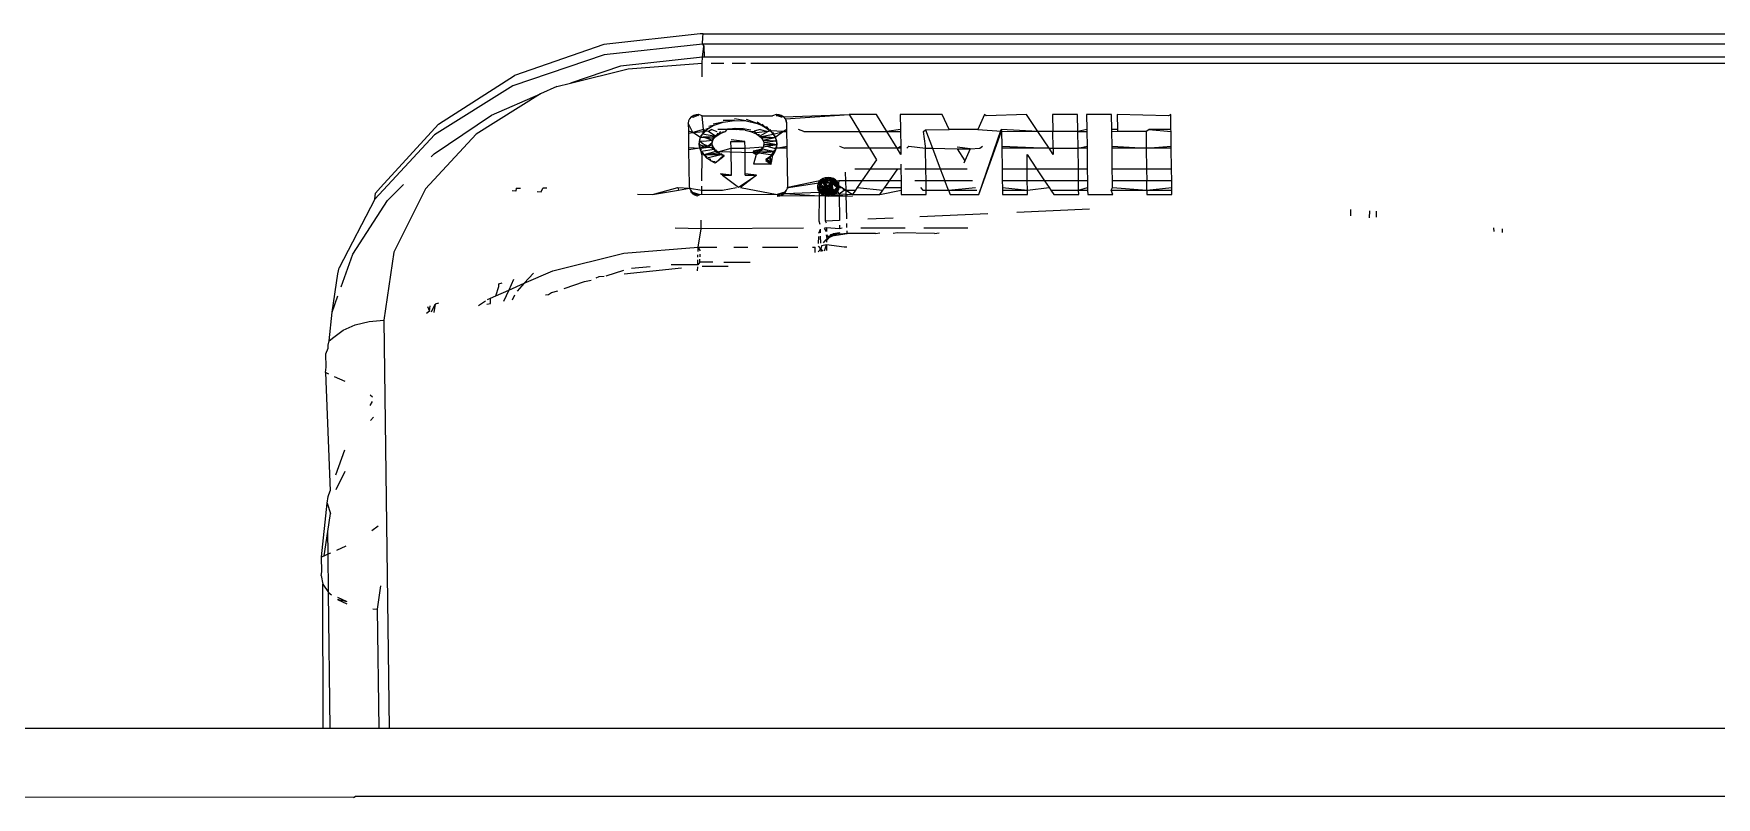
# Model space of a CAD drawing. Header units: metres. Extents: x -4.2 to 4.2, y -5.7 to 5.7.
# Drawn here: x 0.38085 to 0.40655, y -1.67202 to -1.66037 of the extents above; entities that cross this region are included whole.
import ezdxf

# ---------------------------------------------------------------- set-up
doc = ezdxf.new("R2010")
doc.units = ezdxf.units.M

msp = doc.modelspace()

# ---------------------------------------------------------------- linework, layer by layer
for p, q in [((0.38956, -1.660534), (0.388196, -1.661006)), ((0.39103, -1.660367), (0.38956, -1.660534)), ((0.391069, -1.660528), (0.389567, -1.660689)), ((0.391076, -1.660367), (0.39103, -1.660367)), ((0.391065, -1.660727), (0.391088, -1.660559)), ((0.391069, -1.660528), (0.391073, -1.66042)), ((0.423723, -1.660528), (0.391069, -1.660528)), ((0.391069, -1.660528), (0.391088, -1.660559)), ((0.391073, -1.66042), (0.391076, -1.660367)), ((0.391076, -1.660367), (0.423731, -1.660367)), ((0.391088, -1.660559), (0.39109, -1.660725)), ((0.389567, -1.660689), (0.388171, -1.661161)), ((0.391065, -1.660727), (0.389813, -1.660862)), ((0.389931, -1.660905), (0.391063, -1.660815)), ((0.391063, -1.660815), (0.391065, -1.660727)), ((0.391063, -1.661027), (0.391063, -1.660815)), ((0.39109, -1.660725), (0.391065, -1.660727)), ((0.423746, -1.660725), (0.39109, -1.660725)), ((0.391201, -1.660815), (0.391391, -1.660815)), ((0.39152, -1.660815), (0.391723, -1.660815)), ((0.391806, -1.660815), (0.421184, -1.660815)), ((0.387034, -1.66175), (0.388196, -1.661006)), ((0.389813, -1.660862), (0.389049, -1.661124)), ((0.389049, -1.661124), (0.389931, -1.660905)), ((0.388171, -1.661161), (0.386977, -1.661912)), ((0.388594, -1.661283), (0.387611, -1.661901)), ((0.387843, -1.661611), (0.388594, -1.661283)), ((0.388844, -1.661174), (0.388594, -1.661283)), ((0.388844, -1.661174), (0.389049, -1.661124)), ((0.390929, -1.661617), (0.39101, -1.661599)), ((0.390968, -1.661604), (0.390929, -1.661617)), ((0.39101, -1.661599), (0.390968, -1.661627)), ((0.39101, -1.661599), (0.390968, -1.661604)), ((0.39101, -1.661623), (0.390968, -1.661604)), ((0.391063, -1.661623), (0.39101, -1.661599)), ((0.392192, -1.661599), (0.392135, -1.661623)), ((0.392234, -1.661627), (0.392192, -1.661599)), ((0.392273, -1.661617), (0.392192, -1.661599)), ((0.392234, -1.661604), (0.392192, -1.661599)), ((0.392234, -1.661627), (0.392192, -1.661599)), ((0.392273, -1.661617), (0.392234, -1.661604)), ((0.392273, -1.66164), (0.392234, -1.661604)), ((0.392307, -1.661638), (0.393307, -1.661599)), ((0.392333, -1.661665), (0.393307, -1.661599)), ((0.393726, -1.661599), (0.393307, -1.661599)), ((0.393307, -1.661599), (0.393464, -1.661859)), ((0.393883, -1.661859), (0.393726, -1.661599)), ((0.394728, -1.661599), (0.394086, -1.661599)), ((0.394086, -1.661599), (0.394089, -1.661828)), ((0.394834, -1.661832), (0.394728, -1.661599)), ((0.395372, -1.661599), (0.395273, -1.661832)), ((0.395399, -1.661623), (0.395372, -1.661599)), ((0.396014, -1.661599), (0.395399, -1.661623)), ((0.396188, -1.661859), (0.396014, -1.661599)), ((0.396795, -1.661599), (0.396413, -1.661599)), ((0.396413, -1.661599), (0.396417, -1.661859)), ((0.396798, -1.661859), (0.396795, -1.661599)), ((0.397313, -1.661599), (0.396932, -1.661599)), ((0.396932, -1.661599), (0.396935, -1.661828)), ((0.397316, -1.661828), (0.397313, -1.661599)), ((0.398184, -1.661623), (0.397399, -1.661599)), ((0.397399, -1.661599), (0.397402, -1.661828)), ((0.398218, -1.661599), (0.398184, -1.661623)), ((0.39822, -1.661828), (0.398218, -1.661599)), ((0.386151, -1.662715), (0.387034, -1.66175)), ((0.386969, -1.6622), (0.387843, -1.661611)), ((0.390855, -1.661697), (0.39085, -1.661731)), ((0.39085, -1.661731), (0.390851, -1.661853)), ((0.390917, -1.661877), (0.39085, -1.661731)), ((0.390917, -1.661877), (0.390851, -1.661853)), ((0.390851, -1.661853), (0.390851, -1.661884)), ((0.390871, -1.661665), (0.390855, -1.661697)), ((0.390896, -1.661638), (0.390871, -1.661665)), ((0.390929, -1.661617), (0.390896, -1.661638)), ((0.390896, -1.661638), (0.390929, -1.66164)), ((0.390929, -1.66164), (0.390896, -1.661638)), ((0.391082, -1.661828), (0.390917, -1.661877)), ((0.390917, -1.661877), (0.391082, -1.661859)), ((0.390968, -1.661627), (0.390929, -1.661617)), ((0.390968, -1.661627), (0.390929, -1.66164)), ((0.391082, -1.661828), (0.391063, -1.661623)), ((0.391063, -1.661623), (0.392135, -1.661623)), ((0.391082, -1.661828), (0.391068, -1.6619)), ((0.391068, -1.6619), (0.391111, -1.661853)), ((0.391111, -1.661853), (0.391068, -1.661877)), ((0.391082, -1.661859), (0.391068, -1.6619)), ((0.391111, -1.661853), (0.391082, -1.661828)), ((0.391111, -1.661853), (0.391082, -1.661859)), ((0.391111, -1.661853), (0.391165, -1.661809)), ((0.391165, -1.661809), (0.391111, -1.661829)), ((0.391161, -1.661859), (0.391111, -1.661853)), ((0.39121, -1.661828), (0.391161, -1.661859)), ((0.391269, -1.661937), (0.391161, -1.661859)), ((0.391165, -1.661809), (0.39123, -1.661771)), ((0.39123, -1.661771), (0.391165, -1.661786)), ((0.39121, -1.661828), (0.391286, -1.661859)), ((0.39123, -1.661771), (0.391383, -1.661716)), ((0.391383, -1.661716), (0.39123, -1.661748)), ((0.391442, -1.661828), (0.391301, -1.661828)), ((0.391304, -1.661909), (0.391347, -1.661862)), ((0.391346, -1.661885), (0.391418, -1.661859)), ((0.391346, -1.661885), (0.391391, -1.661859)), ((0.391383, -1.661716), (0.391557, -1.661691)), ((0.391557, -1.661691), (0.391384, -1.661693)), ((0.391418, -1.661859), (0.391442, -1.661828)), ((0.391538, -1.661828), (0.391442, -1.661828)), ((0.391449, -1.661825), (0.391567, -1.661808)), ((0.391689, -1.661812), (0.391449, -1.661825)), ((0.391511, -1.661827), (0.391567, -1.661808)), ((0.391716, -1.661841), (0.391538, -1.661828)), ((0.391557, -1.661691), (0.391736, -1.661699)), ((0.391736, -1.661699), (0.391558, -1.661668)), ((0.391567, -1.661808), (0.391689, -1.661812)), ((0.39158, -1.661829), (0.391689, -1.661812)), ((0.391689, -1.661812), (0.391803, -1.661836)), ((0.391716, -1.661841), (0.391802, -1.66186)), ((0.391736, -1.661699), (0.391904, -1.661739)), ((0.391904, -1.661739), (0.391737, -1.661676)), ((0.391802, -1.66186), (0.391854, -1.661855)), ((0.391802, -1.66186), (0.391854, -1.661855)), ((0.391802, -1.66186), (0.391853, -1.661879)), ((0.391853, -1.661879), (0.3921, -1.661851)), ((0.391949, -1.661828), (0.391854, -1.661855)), ((0.391854, -1.661855), (0.391898, -1.661902)), ((0.391978, -1.66177), (0.391904, -1.661716)), ((0.391904, -1.661739), (0.391978, -1.66177)), ((0.391936, -1.661929), (0.392066, -1.661859)), ((0.391949, -1.661828), (0.392066, -1.661859)), ((0.392044, -1.661808), (0.391978, -1.661747)), ((0.391978, -1.66177), (0.392044, -1.661808)), ((0.3921, -1.661851), (0.392044, -1.661785)), ((0.392044, -1.661808), (0.3921, -1.661851)), ((0.392066, -1.661859), (0.3921, -1.661851)), ((0.3921, -1.661851), (0.39207, -1.661828)), ((0.392144, -1.661899), (0.3921, -1.661828)), ((0.3921, -1.661851), (0.392144, -1.661899)), ((0.392302, -1.661859), (0.3921, -1.661851)), ((0.392144, -1.661899), (0.392302, -1.661859)), ((0.392302, -1.661859), (0.392177, -1.66195)), ((0.392234, -1.661627), (0.392192, -1.661623)), ((0.392273, -1.66164), (0.392234, -1.661627)), ((0.392234, -1.661627), (0.392307, -1.661638)), ((0.392307, -1.661638), (0.392273, -1.661617)), ((0.392291, -1.661641), (0.392273, -1.661617)), ((0.392307, -1.661638), (0.392273, -1.66164)), ((0.392356, -1.661828), (0.392302, -1.661859)), ((0.392302, -1.661859), (0.392357, -1.661859)), ((0.392333, -1.661665), (0.392307, -1.661638)), ((0.39235, -1.661697), (0.392333, -1.661665)), ((0.392349, -1.66172), (0.392333, -1.661665)), ((0.392356, -1.661731), (0.39235, -1.661697)), ((0.392355, -1.661754), (0.39235, -1.661697)), ((0.392356, -1.661828), (0.392356, -1.661731)), ((0.392357, -1.661859), (0.392356, -1.661828)), ((0.39236, -1.662084), (0.392357, -1.661859)), ((0.392612, -1.661859), (0.392535, -1.661828)), ((0.392612, -1.661859), (0.393464, -1.661859)), ((0.393464, -1.661859), (0.393883, -1.661859)), ((0.393618, -1.662115), (0.393464, -1.661859)), ((0.394089, -1.661828), (0.393883, -1.661859)), ((0.393883, -1.661859), (0.39409, -1.661859)), ((0.394037, -1.662115), (0.393883, -1.661859)), ((0.394089, -1.661828), (0.39409, -1.661859)), ((0.39409, -1.661859), (0.394093, -1.662084)), ((0.394444, -1.661859), (0.39447, -1.661833)), ((0.394474, -1.662084), (0.394444, -1.661859)), ((0.39447, -1.661833), (0.394834, -1.661832)), ((0.39447, -1.661833), (0.394578, -1.662115)), ((0.395273, -1.661832), (0.394834, -1.661832)), ((0.395273, -1.661832), (0.395635, -1.661856)), ((0.395286, -1.662824), (0.39563, -1.661828)), ((0.395286, -1.662824), (0.395635, -1.661856)), ((0.396188, -1.661859), (0.39563, -1.661828)), ((0.39563, -1.661828), (0.395635, -1.661856)), ((0.395635, -1.661856), (0.395638, -1.662084)), ((0.395635, -1.661856), (0.396188, -1.661859)), ((0.396417, -1.661859), (0.396188, -1.661859)), ((0.396359, -1.662115), (0.396188, -1.661859)), ((0.396798, -1.661859), (0.396417, -1.661859)), ((0.396421, -1.662115), (0.396417, -1.661859)), ((0.396935, -1.661828), (0.396798, -1.661859)), ((0.396798, -1.661859), (0.396935, -1.661859)), ((0.396802, -1.662115), (0.396798, -1.661859)), ((0.396935, -1.661828), (0.396935, -1.661859)), ((0.396935, -1.661859), (0.396939, -1.662084)), ((0.397402, -1.661828), (0.397316, -1.661828)), ((0.397317, -1.661859), (0.397316, -1.661828)), ((0.397317, -1.661859), (0.397402, -1.661855)), ((0.39732, -1.662084), (0.397317, -1.661859)), ((0.397402, -1.661828), (0.397402, -1.661855)), ((0.397402, -1.661855), (0.397841, -1.661855)), ((0.397841, -1.661855), (0.39788, -1.661828)), ((0.397841, -1.661855), (0.397844, -1.662115)), ((0.39822, -1.661828), (0.39788, -1.661828)), ((0.39788, -1.661828), (0.398221, -1.661859)), ((0.398221, -1.661859), (0.39822, -1.661828)), ((0.398224, -1.662084), (0.398221, -1.661859)), ((0.386977, -1.661912), (0.386066, -1.662891)), ((0.387611, -1.661901), (0.386837, -1.662733)), ((0.390851, -1.661884), (0.390917, -1.661877)), ((0.390851, -1.661884), (0.390854, -1.662107)), ((0.390854, -1.662107), (0.391026, -1.662115)), ((0.390854, -1.662107), (0.390854, -1.662139)), ((0.391026, -1.662115), (0.390854, -1.662139)), ((0.391037, -1.661952), (0.390917, -1.661877)), ((0.391016, -1.66206), (0.39102, -1.662006)), ((0.39102, -1.662006), (0.391016, -1.662037)), ((0.391016, -1.662037), (0.391026, -1.662092)), ((0.391026, -1.662115), (0.391016, -1.66206)), ((0.391076, -1.662084), (0.391016, -1.66206)), ((0.391016, -1.66206), (0.391026, -1.662092)), ((0.39102, -1.662006), (0.391037, -1.661952)), ((0.391037, -1.661952), (0.39102, -1.661982)), ((0.391077, -1.662052), (0.39102, -1.662006)), ((0.391078, -1.662014), (0.39102, -1.662006)), ((0.391026, -1.662115), (0.391076, -1.662084)), ((0.391224, -1.662102), (0.391026, -1.662115)), ((0.391049, -1.662168), (0.391026, -1.662115)), ((0.391077, -1.662115), (0.391026, -1.662115)), ((0.391026, -1.662115), (0.391049, -1.662145)), ((0.391037, -1.661952), (0.391068, -1.6619)), ((0.391079, -1.661949), (0.391037, -1.661952)), ((0.391242, -1.661968), (0.391037, -1.661952)), ((0.391068, -1.6619), (0.391038, -1.661929)), ((0.391269, -1.661937), (0.391068, -1.6619)), ((0.391076, -1.662084), (0.391077, -1.662115)), ((0.391152, -1.662084), (0.391076, -1.662084)), ((0.391152, -1.662084), (0.391077, -1.662052)), ((0.391152, -1.662084), (0.391077, -1.662115)), ((0.391223, -1.662), (0.391078, -1.662014)), ((0.391242, -1.661944), (0.391079, -1.661949)), ((0.391223, -1.662), (0.391079, -1.661949)), ((0.391214, -1.662034), (0.391152, -1.662084)), ((0.391215, -1.662068), (0.391152, -1.662084)), ((0.391243, -1.662134), (0.391152, -1.662084)), ((0.391214, -1.662034), (0.391224, -1.661977)), ((0.391214, -1.662034), (0.391223, -1.662)), ((0.391214, -1.662034), (0.391223, -1.662)), ((0.391215, -1.662068), (0.391214, -1.662034)), ((0.391215, -1.662068), (0.391214, -1.662034)), ((0.391215, -1.662068), (0.391215, -1.662011)), ((0.391224, -1.662102), (0.391215, -1.662045)), ((0.391243, -1.662134), (0.391215, -1.662068)), ((0.391224, -1.662102), (0.391215, -1.662068)), ((0.391223, -1.662), (0.391242, -1.661944)), ((0.391223, -1.662), (0.391242, -1.661944)), ((0.391223, -1.662), (0.391242, -1.661968)), ((0.391243, -1.662134), (0.391224, -1.662102)), ((0.391243, -1.662134), (0.391225, -1.662078)), ((0.391242, -1.661968), (0.391269, -1.661914)), ((0.391242, -1.661944), (0.391269, -1.661937)), ((0.391242, -1.661968), (0.391269, -1.661937)), ((0.391271, -1.662165), (0.391244, -1.662111)), ((0.391269, -1.661937), (0.391304, -1.661886)), ((0.391269, -1.661937), (0.391304, -1.661909)), ((0.391269, -1.661937), (0.391304, -1.661909)), ((0.391304, -1.661909), (0.391346, -1.661885)), ((0.391304, -1.661909), (0.391346, -1.661885)), ((0.391307, -1.662169), (0.391504, -1.662115)), ((0.391502, -1.662011), (0.391714, -1.662011)), ((0.391504, -1.662115), (0.391502, -1.662011)), ((0.391714, -1.662011), (0.391503, -1.661988)), ((0.391509, -1.662528), (0.391504, -1.662115)), ((0.391504, -1.662115), (0.391716, -1.662115)), ((0.391716, -1.662115), (0.391714, -1.662011)), ((0.391716, -1.662115), (0.391998, -1.662092)), ((0.391721, -1.662528), (0.391716, -1.662115)), ((0.391853, -1.661879), (0.391898, -1.661902)), ((0.391853, -1.661879), (0.391899, -1.661879)), ((0.391898, -1.661902), (0.391936, -1.661929)), ((0.391898, -1.661902), (0.391936, -1.661929)), ((0.391898, -1.661902), (0.391937, -1.661906)), ((0.391936, -1.661929), (0.391967, -1.661935)), ((0.391936, -1.661929), (0.391966, -1.661959)), ((0.391936, -1.661929), (0.391967, -1.661935)), ((0.391983, -1.662102), (0.391959, -1.662133)), ((0.391966, -1.661959), (0.392177, -1.66195)), ((0.391966, -1.661959), (0.391988, -1.661991)), ((0.391967, -1.661935), (0.392144, -1.661899)), ((0.391967, -1.661935), (0.391988, -1.661991)), ((0.391967, -1.661935), (0.392177, -1.66195)), ((0.391982, -1.662125), (0.391998, -1.662092)), ((0.391998, -1.662092), (0.391982, -1.662125)), ((0.391988, -1.661991), (0.392177, -1.66195)), ((0.391988, -1.661991), (0.392196, -1.662004)), ((0.391988, -1.661991), (0.392001, -1.662024)), ((0.391988, -1.661991), (0.392001, -1.662024)), ((0.392001, -1.662024), (0.391998, -1.662092)), ((0.392004, -1.662058), (0.391998, -1.662092)), ((0.391998, -1.662092), (0.39205, -1.662084)), ((0.392001, -1.662024), (0.392196, -1.662004)), ((0.392001, -1.662024), (0.392202, -1.662058)), ((0.392001, -1.662024), (0.392004, -1.662058)), ((0.392004, -1.662058), (0.392202, -1.662058)), ((0.39205, -1.662084), (0.392202, -1.662058)), ((0.39205, -1.662084), (0.39216, -1.662115)), ((0.392144, -1.661899), (0.392177, -1.66195)), ((0.392177, -1.66195), (0.392145, -1.661876)), ((0.39216, -1.662115), (0.392194, -1.662113)), ((0.392173, -1.662166), (0.392195, -1.66209)), ((0.392194, -1.662113), (0.392173, -1.662166)), ((0.392196, -1.662004), (0.392177, -1.661927)), ((0.392177, -1.66195), (0.392196, -1.662004)), ((0.392194, -1.662113), (0.392202, -1.662035)), ((0.392202, -1.662058), (0.392194, -1.662113)), ((0.392194, -1.662113), (0.39236, -1.662084)), ((0.39236, -1.662115), (0.392194, -1.662113)), ((0.392195, -1.66209), (0.392202, -1.662035)), ((0.392196, -1.662004), (0.392202, -1.662058)), ((0.392202, -1.662058), (0.392197, -1.66198)), ((0.39236, -1.662115), (0.39236, -1.662084)), ((0.392369, -1.662692), (0.39236, -1.662115)), ((0.393158, -1.662084), (0.393235, -1.662115)), ((0.393618, -1.662115), (0.393235, -1.662115)), ((0.393618, -1.662115), (0.393725, -1.662293)), ((0.394037, -1.662115), (0.393618, -1.662115)), ((0.394037, -1.662115), (0.394093, -1.662084)), ((0.394093, -1.662115), (0.394037, -1.662115)), ((0.394094, -1.66221), (0.394037, -1.662115)), ((0.394093, -1.662084), (0.394093, -1.662115)), ((0.394093, -1.662115), (0.394094, -1.66221)), ((0.39422, -1.662084), (0.394189, -1.662115)), ((0.39422, -1.662084), (0.394474, -1.662115)), ((0.394474, -1.662115), (0.394474, -1.662084)), ((0.394474, -1.662115), (0.394578, -1.662115)), ((0.394479, -1.662431), (0.394474, -1.662115)), ((0.394578, -1.662115), (0.394956, -1.662123)), ((0.394578, -1.662115), (0.394698, -1.662431)), ((0.394956, -1.662123), (0.395156, -1.662123)), ((0.394956, -1.662123), (0.395075, -1.66231)), ((0.395156, -1.662123), (0.394957, -1.6621)), ((0.395156, -1.662123), (0.395075, -1.66231)), ((0.395156, -1.662123), (0.395304, -1.662115)), ((0.395304, -1.662115), (0.395341, -1.662084)), ((0.395638, -1.662084), (0.396359, -1.662115)), ((0.395638, -1.662084), (0.395639, -1.662115)), ((0.396359, -1.662115), (0.395639, -1.662115)), ((0.395639, -1.662115), (0.395643, -1.662431)), ((0.396422, -1.66221), (0.396359, -1.662115)), ((0.396359, -1.662115), (0.396421, -1.662115)), ((0.396421, -1.662115), (0.396422, -1.66221)), ((0.396421, -1.662115), (0.396802, -1.662115)), ((0.396802, -1.662115), (0.396939, -1.662084)), ((0.396939, -1.662115), (0.396802, -1.662115)), ((0.396806, -1.662431), (0.396802, -1.662115)), ((0.396939, -1.662084), (0.396939, -1.662115)), ((0.396939, -1.662115), (0.396943, -1.662431)), ((0.39732, -1.662084), (0.397844, -1.662115)), ((0.39732, -1.662115), (0.39732, -1.662084)), ((0.397844, -1.662115), (0.39732, -1.662115)), ((0.397324, -1.662431), (0.39732, -1.662115)), ((0.397844, -1.662115), (0.398224, -1.662084)), ((0.398224, -1.662115), (0.397844, -1.662115)), ((0.397844, -1.662115), (0.397848, -1.662431)), ((0.398224, -1.662115), (0.398224, -1.662084)), ((0.398229, -1.662431), (0.398224, -1.662115)), ((0.386924, -1.662245), (0.386969, -1.6622)), ((0.390854, -1.662139), (0.390863, -1.662692)), ((0.391243, -1.662134), (0.391049, -1.662168)), ((0.391085, -1.662218), (0.391049, -1.662168)), ((0.391061, -1.662231), (0.391049, -1.662168)), ((0.391049, -1.662168), (0.391085, -1.662195)), ((0.391057, -1.662615), (0.391061, -1.662231)), ((0.391271, -1.662165), (0.391085, -1.662218)), ((0.391307, -1.662193), (0.391085, -1.662218)), ((0.39135, -1.662217), (0.391085, -1.662218)), ((0.391133, -1.662265), (0.391085, -1.662218)), ((0.391085, -1.662218), (0.391134, -1.662242)), ((0.39135, -1.662217), (0.391133, -1.662265)), ((0.391192, -1.662306), (0.391133, -1.662265)), ((0.391133, -1.662265), (0.391193, -1.662283)), ((0.391261, -1.662342), (0.391192, -1.662306)), ((0.391192, -1.662306), (0.391261, -1.662319)), ((0.391271, -1.662165), (0.391243, -1.662134)), ((0.391243, -1.662134), (0.391307, -1.662169)), ((0.391271, -1.662165), (0.391243, -1.662134)), ((0.391261, -1.662342), (0.391399, -1.662214)), ((0.391399, -1.662238), (0.391261, -1.662342)), ((0.391307, -1.662193), (0.391271, -1.662142)), ((0.391307, -1.662169), (0.391271, -1.662165)), ((0.391307, -1.662193), (0.391271, -1.662165)), ((0.39135, -1.662217), (0.391307, -1.662169)), ((0.391843, -1.662184), (0.391307, -1.662169)), ((0.39135, -1.662217), (0.391307, -1.662169)), ((0.39135, -1.662217), (0.391307, -1.662193)), ((0.391399, -1.662238), (0.39135, -1.662194)), ((0.391399, -1.662238), (0.39135, -1.662217)), ((0.391399, -1.662238), (0.39135, -1.662217)), ((0.391959, -1.662133), (0.391843, -1.662161)), ((0.391885, -1.662211), (0.391843, -1.662161)), ((0.391886, -1.662187), (0.391843, -1.662161)), ((0.391926, -1.662162), (0.391843, -1.662161)), ((0.391885, -1.662211), (0.391843, -1.662184)), ((0.391843, -1.662184), (0.391885, -1.662211)), ((0.391885, -1.662211), (0.391845, -1.662357)), ((0.392116, -1.662357), (0.391845, -1.662357)), ((0.391885, -1.662211), (0.391925, -1.662185)), ((0.391925, -1.662185), (0.391885, -1.662211)), ((0.391926, -1.662162), (0.391886, -1.662187)), ((0.391925, -1.662185), (0.391886, -1.662187)), ((0.391925, -1.662185), (0.391982, -1.662125)), ((0.391958, -1.662156), (0.391925, -1.662185)), ((0.391925, -1.662185), (0.392173, -1.662166)), ((0.391925, -1.662185), (0.392139, -1.662217)), ((0.391959, -1.662133), (0.391926, -1.662162)), ((0.391958, -1.662156), (0.391926, -1.662162)), ((0.391982, -1.662125), (0.391958, -1.662156)), ((0.391958, -1.662156), (0.392173, -1.662166)), ((0.391982, -1.662125), (0.392173, -1.662166)), ((0.392035, -1.662305), (0.392093, -1.66224)), ((0.392035, -1.662282), (0.392093, -1.66224)), ((0.392092, -1.662263), (0.392035, -1.662305)), ((0.392116, -1.662357), (0.392035, -1.662282)), ((0.392117, -1.662333), (0.392035, -1.662282)), ((0.392035, -1.662305), (0.392116, -1.662357)), ((0.392092, -1.662263), (0.392139, -1.662193)), ((0.392139, -1.662217), (0.392092, -1.662263)), ((0.392092, -1.662263), (0.392116, -1.662357)), ((0.392093, -1.66224), (0.392139, -1.662193)), ((0.392093, -1.66224), (0.392117, -1.662333)), ((0.392139, -1.662193), (0.392117, -1.662333)), ((0.392139, -1.662217), (0.392173, -1.662143)), ((0.392139, -1.662193), (0.392173, -1.662143)), ((0.392173, -1.662166), (0.392139, -1.662217)), ((0.393725, -1.662293), (0.393629, -1.662431)), ((0.394096, -1.662361), (0.394097, -1.662431)), ((0.395075, -1.66231), (0.395059, -1.662346)), ((0.396025, -1.662431), (0.396022, -1.662213)), ((0.396022, -1.662213), (0.396167, -1.662431)), ((0.391372, -1.662528), (0.39134, -1.662504)), ((0.391509, -1.662528), (0.39134, -1.662504)), ((0.391372, -1.662528), (0.391509, -1.662528)), ((0.391372, -1.662528), (0.391619, -1.662711)), ((0.391619, -1.662711), (0.391891, -1.662528)), ((0.391891, -1.662528), (0.391649, -1.662717)), ((0.391721, -1.662528), (0.391891, -1.662528)), ((0.391891, -1.662528), (0.391722, -1.662504)), ((0.392903, -1.662601), (0.392368, -1.662715)), ((0.392845, -1.662626), (0.392829, -1.662658)), ((0.392829, -1.662658), (0.392869, -1.662637)), ((0.392869, -1.662622), (0.392844, -1.662649)), ((0.39287, -1.662599), (0.392845, -1.662626)), ((0.392845, -1.662626), (0.39289, -1.662615)), ((0.392869, -1.662637), (0.392855, -1.662687)), ((0.392869, -1.662637), (0.392856, -1.662664)), ((0.39289, -1.662615), (0.392868, -1.66266)), ((0.392889, -1.662638), (0.392868, -1.66266)), ((0.392903, -1.662601), (0.392869, -1.662622)), ((0.39289, -1.662615), (0.392869, -1.662637)), ((0.392903, -1.662578), (0.39287, -1.662599)), ((0.39287, -1.662599), (0.392917, -1.662597)), ((0.39287, -1.662599), (0.392903, -1.662601)), ((0.392884, -1.662658), (0.39292, -1.662597)), ((0.392917, -1.662597), (0.392889, -1.662638)), ((0.392917, -1.66262), (0.392889, -1.662638)), ((0.392889, -1.662638), (0.392935, -1.662645)), ((0.392917, -1.662597), (0.39289, -1.662615)), ((0.392942, -1.662565), (0.392903, -1.662578)), ((0.392903, -1.662578), (0.39295, -1.662586)), ((0.392903, -1.662578), (0.392942, -1.662588)), ((0.392942, -1.662588), (0.392903, -1.662601)), ((0.39291, -1.662622), (0.392966, -1.662685)), ((0.39291, -1.662622), (0.392944, -1.662691)), ((0.39291, -1.662645), (0.392936, -1.662622)), ((0.392947, -1.662729), (0.39291, -1.662622)), ((0.39295, -1.662586), (0.392917, -1.66262)), ((0.39295, -1.662586), (0.392917, -1.662597)), ((0.392949, -1.66261), (0.392917, -1.66262)), ((0.393051, -1.66262), (0.392917, -1.66262)), ((0.392917, -1.66262), (0.393026, -1.662645)), ((0.392917, -1.66262), (0.392935, -1.662645)), ((0.392984, -1.662583), (0.39292, -1.662597)), ((0.392966, -1.662685), (0.392936, -1.662622)), ((0.392984, -1.66256), (0.392942, -1.662565)), ((0.392942, -1.662565), (0.392984, -1.662583)), ((0.392942, -1.662565), (0.392984, -1.662583)), ((0.392984, -1.662583), (0.392949, -1.66261)), ((0.392984, -1.662606), (0.392949, -1.66261)), ((0.393051, -1.66262), (0.392949, -1.66261)), ((0.393019, -1.66261), (0.392949, -1.66261)), ((0.392984, -1.662583), (0.39295, -1.662586)), ((0.393026, -1.662565), (0.392984, -1.66256)), ((0.392984, -1.66256), (0.393026, -1.662588)), ((0.393026, -1.662565), (0.392984, -1.662583)), ((0.393026, -1.662588), (0.392984, -1.662583)), ((0.393019, -1.662586), (0.392984, -1.662583)), ((0.393019, -1.662586), (0.392984, -1.662606)), ((0.393019, -1.66261), (0.392984, -1.662606)), ((0.393065, -1.662578), (0.393019, -1.662586)), ((0.393052, -1.662597), (0.393019, -1.662586)), ((0.393052, -1.662597), (0.393019, -1.66261)), ((0.393051, -1.66262), (0.393019, -1.66261)), ((0.393065, -1.662578), (0.393026, -1.662565)), ((0.393026, -1.662565), (0.393065, -1.662601)), ((0.393065, -1.662601), (0.393026, -1.662588)), ((0.393051, -1.66262), (0.393026, -1.662645)), ((0.393026, -1.662622), (0.393027, -1.662685)), ((0.393026, -1.662645), (0.393048, -1.662622)), ((0.393027, -1.662708), (0.393026, -1.662622)), ((0.393048, -1.662622), (0.393027, -1.662685)), ((0.393073, -1.662629), (0.393039, -1.662646)), ((0.39305, -1.662763), (0.393048, -1.662622)), ((0.393079, -1.662638), (0.393048, -1.662645)), ((0.39308, -1.662615), (0.393051, -1.66262)), ((0.393079, -1.662638), (0.393051, -1.66262)), ((0.39308, -1.662615), (0.393052, -1.662597)), ((0.393099, -1.662599), (0.393052, -1.662597)), ((0.393099, -1.662599), (0.393065, -1.662578)), ((0.393065, -1.662578), (0.393099, -1.662622)), ((0.393112, -1.662618), (0.393065, -1.662601)), ((0.393112, -1.662618), (0.393073, -1.662629)), ((0.393101, -1.66266), (0.393079, -1.662638)), ((0.393102, -1.662637), (0.39308, -1.662615)), ((0.393125, -1.662626), (0.39308, -1.662615)), ((0.393125, -1.662626), (0.393099, -1.662599)), ((0.393099, -1.662599), (0.393125, -1.662649)), ((0.393115, -1.662664), (0.393102, -1.662637)), ((0.393142, -1.662658), (0.393102, -1.662637)), ((0.393151, -1.662615), (0.393112, -1.662618)), ((0.393125, -1.662649), (0.393112, -1.662618)), ((0.393142, -1.662658), (0.393125, -1.662626)), ((0.393125, -1.662626), (0.393141, -1.662681)), ((0.393151, -1.662615), (0.393141, -1.662681)), ((0.393255, -1.662615), (0.393151, -1.662615)), ((0.393255, -1.662615), (0.393252, -1.66248)), ((0.393501, -1.662615), (0.393255, -1.662615)), ((0.393259, -1.662758), (0.393255, -1.662615)), ((0.393394, -1.662431), (0.393629, -1.662431)), ((0.393501, -1.662615), (0.39343, -1.662717)), ((0.393629, -1.662431), (0.393501, -1.662615)), ((0.39392, -1.662615), (0.393501, -1.662615)), ((0.393629, -1.662431), (0.394048, -1.662431)), ((0.393849, -1.662717), (0.39392, -1.662615)), ((0.39392, -1.662615), (0.394048, -1.662431)), ((0.3941, -1.662615), (0.39392, -1.662615)), ((0.394048, -1.662431), (0.394097, -1.662431)), ((0.394097, -1.662431), (0.3941, -1.662615)), ((0.3941, -1.662615), (0.394101, -1.662717)), ((0.394155, -1.662431), (0.394479, -1.662431)), ((0.394481, -1.662615), (0.394309, -1.662615)), ((0.394479, -1.662431), (0.394698, -1.662431)), ((0.394481, -1.662615), (0.394479, -1.662431)), ((0.394768, -1.662615), (0.394481, -1.662615)), ((0.394483, -1.662758), (0.394481, -1.662615)), ((0.394698, -1.662431), (0.395108, -1.662431)), ((0.394698, -1.662431), (0.394768, -1.662615)), ((0.395191, -1.662615), (0.394768, -1.662615)), ((0.394822, -1.662758), (0.394768, -1.662615)), ((0.395643, -1.662431), (0.396025, -1.662431)), ((0.395643, -1.662431), (0.395645, -1.662615)), ((0.396027, -1.662615), (0.395645, -1.662615)), ((0.395645, -1.662615), (0.395647, -1.662717)), ((0.396025, -1.662431), (0.396167, -1.662431)), ((0.396027, -1.662615), (0.396025, -1.662431)), ((0.39629, -1.662615), (0.396027, -1.662615)), ((0.396029, -1.662758), (0.396027, -1.662615)), ((0.396167, -1.662431), (0.396806, -1.662431)), ((0.396167, -1.662431), (0.39629, -1.662615)), ((0.396808, -1.662615), (0.39629, -1.662615)), ((0.39629, -1.662615), (0.396359, -1.662717)), ((0.396806, -1.662431), (0.396943, -1.662431)), ((0.396808, -1.662615), (0.396806, -1.662431)), ((0.396946, -1.662615), (0.396808, -1.662615)), ((0.39681, -1.662758), (0.396808, -1.662615)), ((0.396943, -1.662431), (0.396946, -1.662615)), ((0.396946, -1.662615), (0.396947, -1.662717)), ((0.397324, -1.662431), (0.397848, -1.662431)), ((0.397327, -1.662615), (0.397324, -1.662431)), ((0.397851, -1.662615), (0.397327, -1.662615)), ((0.397328, -1.662717), (0.397327, -1.662615)), ((0.397848, -1.662431), (0.398229, -1.662431)), ((0.397848, -1.662431), (0.397851, -1.662615)), ((0.398231, -1.662615), (0.397851, -1.662615)), ((0.397853, -1.662758), (0.397851, -1.662615)), ((0.398231, -1.662615), (0.398229, -1.662431)), ((0.398233, -1.662717), (0.398231, -1.662615)), ((0.386066, -1.662891), (0.38552, -1.663941)), ((0.386066, -1.662891), (0.386072, -1.662803)), ((0.386072, -1.662803), (0.386151, -1.662715)), ((0.386256, -1.662916), (0.386503, -1.662668)), ((0.386837, -1.662733), (0.386356, -1.663702)), ((0.388219, -1.66277), (0.388159, -1.662768)), ((0.388224, -1.662727), (0.388219, -1.66277)), ((0.388224, -1.662727), (0.388287, -1.662727)), ((0.388543, -1.662778), (0.388604, -1.66278)), ((0.388604, -1.66278), (0.388627, -1.662725)), ((0.388691, -1.662725), (0.388627, -1.662725)), ((0.390075, -1.662818), (0.390303, -1.662824)), ((0.390303, -1.662824), (0.390689, -1.662717)), ((0.390303, -1.662824), (0.390699, -1.662758)), ((0.390689, -1.662717), (0.390699, -1.662758)), ((0.390689, -1.662717), (0.390869, -1.662726)), ((0.390699, -1.662758), (0.390869, -1.662726)), ((0.390863, -1.662692), (0.390869, -1.662726)), ((0.390869, -1.662726), (0.390885, -1.662758)), ((0.390869, -1.662726), (0.391056, -1.662758)), ((0.390885, -1.662758), (0.390911, -1.662808)), ((0.390885, -1.662758), (0.390911, -1.662785)), ((0.390885, -1.662781), (0.390911, -1.662785)), ((0.390911, -1.662785), (0.391027, -1.662824)), ((0.390911, -1.662785), (0.390945, -1.662806)), ((0.390911, -1.662808), (0.390945, -1.662806)), ((0.390911, -1.662808), (0.390945, -1.662829)), ((0.390945, -1.662806), (0.391027, -1.662824)), ((0.390945, -1.662806), (0.390985, -1.662819)), ((0.390945, -1.662829), (0.390985, -1.662819)), ((0.390945, -1.662829), (0.390984, -1.662842)), ((0.390984, -1.662842), (0.391027, -1.662824)), ((0.390984, -1.662842), (0.391027, -1.662824)), ((0.390985, -1.662819), (0.391027, -1.662824)), ((0.391027, -1.662824), (0.391055, -1.662818)), ((0.391055, -1.662818), (0.391056, -1.662758)), ((0.391055, -1.662818), (0.392209, -1.662824)), ((0.391056, -1.662758), (0.391057, -1.662697)), ((0.391056, -1.662758), (0.391371, -1.662758)), ((0.391371, -1.662758), (0.391588, -1.662717)), ((0.391649, -1.662717), (0.392209, -1.662824)), ((0.392208, -1.662847), (0.39225, -1.662842)), ((0.392945, -1.662842), (0.392208, -1.662847)), ((0.392323, -1.662785), (0.392209, -1.662824)), ((0.39229, -1.662806), (0.392209, -1.662824)), ((0.392209, -1.662824), (0.392251, -1.662819)), ((0.39225, -1.662842), (0.392209, -1.662824)), ((0.39225, -1.662842), (0.392209, -1.662824)), ((0.39225, -1.662842), (0.392289, -1.662829)), ((0.392251, -1.662819), (0.39229, -1.662806)), ((0.392289, -1.662829), (0.392251, -1.662819)), ((0.392289, -1.662829), (0.392322, -1.662808)), ((0.39229, -1.662806), (0.392323, -1.662785)), ((0.392322, -1.662808), (0.39229, -1.662806)), ((0.392322, -1.662808), (0.392348, -1.662758)), ((0.392322, -1.662808), (0.392853, -1.662786)), ((0.392322, -1.662808), (0.392855, -1.662843)), ((0.392323, -1.662785), (0.392348, -1.662758)), ((0.392348, -1.662758), (0.392364, -1.662726)), ((0.392364, -1.662726), (0.392369, -1.662692)), ((0.392409, -1.662717), (0.392364, -1.662726)), ((0.392844, -1.662649), (0.392409, -1.662717)), ((0.392828, -1.662681), (0.392823, -1.662715)), ((0.392823, -1.662715), (0.392829, -1.662749)), ((0.392829, -1.662658), (0.392824, -1.662692)), ((0.392856, -1.662664), (0.392824, -1.662692)), ((0.392856, -1.66272), (0.392824, -1.662692)), ((0.392824, -1.662692), (0.39283, -1.662726)), ((0.392844, -1.662649), (0.392828, -1.662681)), ((0.392829, -1.662749), (0.392853, -1.662786)), ((0.39283, -1.662726), (0.39287, -1.662746)), ((0.39283, -1.662726), (0.392846, -1.662758)), ((0.392884, -1.662658), (0.392844, -1.662649)), ((0.392846, -1.662758), (0.392892, -1.662769)), ((0.392846, -1.662758), (0.392873, -1.662785)), ((0.392873, -1.662785), (0.392846, -1.662781)), ((0.392847, -1.66323), (0.392855, -1.662843)), ((0.392856, -1.662664), (0.392851, -1.662715)), ((0.392856, -1.662664), (0.392851, -1.662692)), ((0.392855, -1.662687), (0.392851, -1.662715)), ((0.392851, -1.662692), (0.392856, -1.662743)), ((0.392851, -1.662692), (0.392856, -1.66272)), ((0.392929, -1.66272), (0.392851, -1.662715)), ((0.392851, -1.662715), (0.392856, -1.662743)), ((0.392947, -1.662729), (0.392851, -1.662715)), ((0.392853, -1.662786), (0.392861, -1.662723)), ((0.392853, -1.662786), (0.392872, -1.662808)), ((0.392855, -1.662843), (0.392853, -1.662786)), ((0.392853, -1.662786), (0.392906, -1.662829)), ((0.392868, -1.66266), (0.392855, -1.662687)), ((0.392855, -1.662687), (0.392947, -1.662729)), ((0.392855, -1.662843), (0.392906, -1.662829)), ((0.392856, -1.662743), (0.392929, -1.66272)), ((0.392856, -1.66272), (0.39287, -1.66277)), ((0.392856, -1.66272), (0.39287, -1.662746)), ((0.392915, -1.662741), (0.392856, -1.662743)), ((0.392856, -1.662743), (0.39287, -1.66277)), ((0.392861, -1.662723), (0.392884, -1.662658)), ((0.392868, -1.66266), (0.39291, -1.662645)), ((0.392868, -1.66266), (0.392947, -1.662729)), ((0.39287, -1.66277), (0.392915, -1.662741)), ((0.39287, -1.662746), (0.392891, -1.662792)), ((0.39287, -1.662746), (0.392892, -1.662769)), ((0.392941, -1.662762), (0.39287, -1.66277)), ((0.392919, -1.662762), (0.39287, -1.66277)), ((0.39287, -1.66277), (0.392891, -1.662792)), ((0.392906, -1.662806), (0.392872, -1.662808)), ((0.392872, -1.662808), (0.392906, -1.662829)), ((0.392873, -1.662785), (0.39292, -1.662786)), ((0.392873, -1.662785), (0.392906, -1.662806)), ((0.392891, -1.662792), (0.392941, -1.662762)), ((0.392959, -1.662771), (0.392891, -1.662792)), ((0.392944, -1.662783), (0.392891, -1.662792)), ((0.392891, -1.662792), (0.392919, -1.66281)), ((0.392892, -1.662769), (0.392919, -1.66281)), ((0.392892, -1.662769), (0.39292, -1.662786)), ((0.392906, -1.662829), (0.392951, -1.662785)), ((0.392906, -1.662806), (0.392953, -1.662797)), ((0.392906, -1.662806), (0.392946, -1.662819)), ((0.392946, -1.662819), (0.392906, -1.662829)), ((0.392906, -1.662829), (0.392945, -1.662842)), ((0.39291, -1.662645), (0.392947, -1.662729)), ((0.392915, -1.662741), (0.392919, -1.662709)), ((0.392929, -1.66272), (0.392915, -1.662741)), ((0.392916, -1.66273), (0.392941, -1.662712)), ((0.392916, -1.66273), (0.392948, -1.662745)), ((0.392919, -1.662762), (0.392916, -1.66273)), ((0.392941, -1.662762), (0.392916, -1.66273)), ((0.392944, -1.662691), (0.392919, -1.662709)), ((0.392919, -1.662709), (0.392959, -1.662703)), ((0.392919, -1.66281), (0.392959, -1.662771)), ((0.392919, -1.66281), (0.392952, -1.662821)), ((0.39292, -1.662786), (0.392952, -1.662821)), ((0.39292, -1.662786), (0.392953, -1.662797)), ((0.392929, -1.66272), (0.392944, -1.662691)), ((0.392965, -1.662708), (0.392935, -1.662645)), ((0.392935, -1.662645), (0.392966, -1.662685)), ((0.392935, -1.662645), (0.393026, -1.662645)), ((0.392941, -1.662712), (0.392937, -1.662744)), ((0.392937, -1.662744), (0.393027, -1.662726)), ((0.392937, -1.66273), (0.392941, -1.662762)), ((0.392937, -1.662744), (0.393028, -1.662771)), ((0.392941, -1.662762), (0.393028, -1.662771)), ((0.392947, -1.662729), (0.392944, -1.662691)), ((0.392944, -1.662783), (0.392948, -1.662745)), ((0.392945, -1.662842), (0.392951, -1.662785)), ((0.392988, -1.662824), (0.392945, -1.662842)), ((0.392945, -1.66323), (0.392945, -1.662842)), ((0.392987, -1.662847), (0.392945, -1.662842)), ((0.392945, -1.662842), (0.392987, -1.662847)), ((0.392946, -1.662819), (0.392987, -1.662801)), ((0.392946, -1.662819), (0.392988, -1.662824)), ((0.392947, -1.662729), (0.392959, -1.662703)), ((0.392947, -1.662729), (0.393027, -1.662726)), ((0.392948, -1.662745), (0.392959, -1.662771)), ((0.392948, -1.662745), (0.393028, -1.662748)), ((0.392955, -1.662754), (0.392951, -1.662785)), ((0.392951, -1.662785), (0.39305, -1.662786)), ((0.392952, -1.662821), (0.392959, -1.662771)), ((0.392952, -1.662821), (0.393022, -1.662821)), ((0.392952, -1.662821), (0.392987, -1.662824)), ((0.392953, -1.662797), (0.392987, -1.662824)), ((0.392953, -1.662797), (0.392987, -1.662801)), ((0.392967, -1.662723), (0.392955, -1.662754)), ((0.393027, -1.662726), (0.392959, -1.662703)), ((0.393028, -1.662703), (0.392959, -1.662703)), ((0.392959, -1.662771), (0.393028, -1.662748)), ((0.393028, -1.662771), (0.392959, -1.662771)), ((0.392959, -1.662771), (0.39305, -1.662786)), ((0.393022, -1.662821), (0.392959, -1.662771)), ((0.393054, -1.66281), (0.392959, -1.662771)), ((0.392963, -1.662763), (0.393028, -1.662748)), ((0.392963, -1.662763), (0.39305, -1.662763)), ((0.39305, -1.662786), (0.392963, -1.662763)), ((0.393026, -1.662645), (0.392965, -1.662708)), ((0.392965, -1.662708), (0.393027, -1.662685)), ((0.393027, -1.662708), (0.392965, -1.662708)), ((0.392966, -1.662685), (0.393028, -1.662703)), ((0.393027, -1.662685), (0.392966, -1.662685)), ((0.392985, -1.662693), (0.392967, -1.662723)), ((0.393009, -1.662667), (0.392985, -1.662693)), ((0.392987, -1.662847), (0.39305, -1.662786)), ((0.392987, -1.662801), (0.393022, -1.662797)), ((0.392987, -1.662801), (0.393022, -1.662821)), ((0.39303, -1.662819), (0.392987, -1.662801)), ((0.39303, -1.662819), (0.392987, -1.662847)), ((0.392987, -1.662824), (0.393022, -1.662821)), ((0.392987, -1.662847), (0.393029, -1.662842)), ((0.392988, -1.662824), (0.39303, -1.662819)), ((0.393039, -1.662646), (0.393009, -1.662667)), ((0.393022, -1.662797), (0.393054, -1.662786)), ((0.393022, -1.662797), (0.393054, -1.66281)), ((0.393068, -1.662806), (0.393022, -1.662797)), ((0.393022, -1.662821), (0.393054, -1.66281)), ((0.393026, -1.662645), (0.393027, -1.662708)), ((0.39305, -1.662763), (0.393027, -1.662685)), ((0.393027, -1.662726), (0.393028, -1.662771)), ((0.393028, -1.662771), (0.393028, -1.662703)), ((0.393028, -1.662748), (0.393028, -1.662703)), ((0.393028, -1.662703), (0.39305, -1.662763)), ((0.393068, -1.662806), (0.393029, -1.662842)), ((0.393029, -1.662842), (0.393068, -1.662829)), ((0.393029, -1.662842), (0.393355, -1.662847)), ((0.39303, -1.662819), (0.393068, -1.662806)), ((0.39312, -1.662715), (0.393039, -1.662646)), ((0.393044, -1.662717), (0.393039, -1.662646)), ((0.393078, -1.662758), (0.393044, -1.662717)), ((0.393048, -1.662645), (0.39305, -1.662763)), ((0.393115, -1.662687), (0.393048, -1.662645)), ((0.393101, -1.66266), (0.393048, -1.662645)), ((0.393116, -1.662743), (0.39305, -1.662786)), ((0.39305, -1.662786), (0.393078, -1.662758)), ((0.393103, -1.66277), (0.39305, -1.662786)), ((0.39305, -1.662786), (0.393101, -1.662808)), ((0.393081, -1.662792), (0.39305, -1.662786)), ((0.393054, -1.662786), (0.393082, -1.662769)), ((0.393102, -1.662785), (0.393054, -1.662786)), ((0.393054, -1.662786), (0.393081, -1.662792)), ((0.393054, -1.66281), (0.393081, -1.662792)), ((0.393068, -1.662806), (0.393102, -1.662785)), ((0.393102, -1.662785), (0.393068, -1.662829)), ((0.393068, -1.662829), (0.393101, -1.662808)), ((0.393068, -1.662829), (0.393355, -1.662847)), ((0.39312, -1.662715), (0.393078, -1.662758)), ((0.393081, -1.662792), (0.393103, -1.66277)), ((0.393082, -1.662769), (0.393103, -1.662746)), ((0.393127, -1.662758), (0.393082, -1.662769)), ((0.393115, -1.662687), (0.393101, -1.66266)), ((0.393127, -1.662758), (0.393101, -1.662808)), ((0.393101, -1.662808), (0.393127, -1.662781)), ((0.393101, -1.662808), (0.393154, -1.662811)), ((0.393102, -1.662785), (0.393127, -1.662758)), ((0.393103, -1.662746), (0.393116, -1.66272)), ((0.393143, -1.662726), (0.393103, -1.662746)), ((0.393103, -1.66277), (0.393116, -1.662743)), ((0.39312, -1.662692), (0.393115, -1.662664)), ((0.393148, -1.662692), (0.393115, -1.662664)), ((0.39312, -1.662715), (0.393115, -1.662687)), ((0.393116, -1.66272), (0.39312, -1.662692)), ((0.393148, -1.662692), (0.393116, -1.66272)), ((0.393116, -1.662743), (0.39312, -1.662715)), ((0.393141, -1.662681), (0.39312, -1.662715)), ((0.39312, -1.662715), (0.393127, -1.662781)), ((0.393141, -1.662681), (0.393125, -1.662649)), ((0.393127, -1.662758), (0.393143, -1.662726)), ((0.393143, -1.662726), (0.393127, -1.662781)), ((0.393127, -1.662781), (0.393142, -1.662749)), ((0.393127, -1.662781), (0.393154, -1.662811)), ((0.393141, -1.662681), (0.393195, -1.662717)), ((0.393147, -1.662715), (0.393141, -1.662681)), ((0.393148, -1.662692), (0.393142, -1.662658)), ((0.393142, -1.662658), (0.393147, -1.662715)), ((0.393148, -1.662692), (0.393142, -1.662749)), ((0.393142, -1.662749), (0.393147, -1.662715)), ((0.393143, -1.662726), (0.393148, -1.662692)), ((0.393147, -1.662715), (0.393195, -1.662717)), ((0.393154, -1.662811), (0.39323, -1.662758)), ((0.393154, -1.662811), (0.393159, -1.663217)), ((0.393154, -1.662811), (0.39326, -1.662818)), ((0.393195, -1.662717), (0.393259, -1.662758)), ((0.393195, -1.662717), (0.39323, -1.662758)), ((0.39323, -1.662758), (0.393259, -1.662758)), ((0.393259, -1.662758), (0.393355, -1.662824)), ((0.39326, -1.662818), (0.393259, -1.662758)), ((0.393259, -1.662758), (0.393401, -1.662758)), ((0.393269, -1.663193), (0.39326, -1.662818)), ((0.39326, -1.662818), (0.393355, -1.662824)), ((0.393401, -1.662758), (0.393355, -1.662824)), ((0.393355, -1.662824), (0.393774, -1.662824)), ((0.39343, -1.662717), (0.393401, -1.662758)), ((0.39343, -1.662717), (0.39382, -1.662758)), ((0.393774, -1.662824), (0.39382, -1.662758)), ((0.393774, -1.662824), (0.394102, -1.662758)), ((0.39382, -1.662758), (0.393849, -1.662717)), ((0.393849, -1.662717), (0.394101, -1.662717)), ((0.394101, -1.662717), (0.394102, -1.662758)), ((0.394102, -1.662758), (0.394103, -1.662824)), ((0.394103, -1.662824), (0.394484, -1.662824)), ((0.394394, -1.662717), (0.394429, -1.662758)), ((0.394429, -1.662758), (0.394483, -1.662758)), ((0.394484, -1.662824), (0.394483, -1.662758)), ((0.394483, -1.662758), (0.394822, -1.662758)), ((0.394822, -1.662758), (0.395237, -1.662717)), ((0.394822, -1.662758), (0.394847, -1.662824)), ((0.394822, -1.662758), (0.395256, -1.662758)), ((0.394847, -1.662824), (0.395286, -1.662824)), ((0.395647, -1.662717), (0.396029, -1.662758)), ((0.395647, -1.662717), (0.395647, -1.662758)), ((0.395647, -1.662758), (0.396029, -1.662758)), ((0.395647, -1.662758), (0.395649, -1.662824)), ((0.395649, -1.662824), (0.39603, -1.662824)), ((0.396029, -1.662758), (0.396359, -1.662717)), ((0.39603, -1.662824), (0.396029, -1.662758)), ((0.396359, -1.662717), (0.396386, -1.662758)), ((0.396386, -1.662758), (0.39643, -1.662824)), ((0.396386, -1.662758), (0.39681, -1.662758)), ((0.39643, -1.662824), (0.396811, -1.662824)), ((0.39681, -1.662758), (0.396947, -1.662717)), ((0.396811, -1.662824), (0.39681, -1.662758)), ((0.39681, -1.662758), (0.396948, -1.662758)), ((0.396947, -1.662717), (0.396948, -1.662758)), ((0.396948, -1.662758), (0.396949, -1.662824)), ((0.396949, -1.662824), (0.39733, -1.662824)), ((0.397308, -1.662758), (0.397328, -1.662717)), ((0.397308, -1.662758), (0.397853, -1.662758)), ((0.39733, -1.662824), (0.397308, -1.662758)), ((0.397328, -1.662717), (0.397853, -1.662758)), ((0.397853, -1.662758), (0.398233, -1.662717)), ((0.397853, -1.662758), (0.398233, -1.662758)), ((0.397853, -1.662758), (0.397854, -1.662824)), ((0.397854, -1.662824), (0.398235, -1.662824)), ((0.398233, -1.662758), (0.398233, -1.662717)), ((0.398235, -1.662824), (0.398233, -1.662758)), ((0.38573, -1.663733), (0.386256, -1.662916)), ((0.395422, -1.663116), (0.394388, -1.663163)), ((0.396978, -1.663045), (0.395869, -1.663096)), ((0.400963, -1.66305), (0.400964, -1.663147)), ((0.40125, -1.663071), (0.401248, -1.663178)), ((0.401353, -1.663078), (0.401353, -1.66317)), ((0.391047, -1.663344), (0.390652, -1.663338)), ((0.391, -1.663627), (0.391047, -1.663344)), ((0.391047, -1.663344), (0.391049, -1.663213)), ((0.392607, -1.663338), (0.391047, -1.663344)), ((0.392843, -1.66341), (0.392867, -1.663351)), ((0.392865, -1.663281), (0.392847, -1.66323)), ((0.392868, -1.663405), (0.392867, -1.663351)), ((0.392959, -1.663332), (0.392932, -1.663338)), ((0.392959, -1.663386), (0.392932, -1.663338)), ((0.393159, -1.663217), (0.392945, -1.66323)), ((0.392958, -1.663261), (0.392945, -1.66323)), ((0.392959, -1.663332), (0.392959, -1.663386)), ((0.393161, -1.663346), (0.392959, -1.663332)), ((0.393162, -1.663406), (0.392969, -1.663492)), ((0.393162, -1.663406), (0.392989, -1.663464)), ((0.393162, -1.663406), (0.393021, -1.66344)), ((0.393162, -1.663406), (0.393062, -1.663422)), ((0.39316, -1.66329), (0.393161, -1.663346)), ((0.393201, -1.663338), (0.393161, -1.663346)), ((0.393273, -1.663324), (0.393271, -1.663267)), ((0.393275, -1.663418), (0.393274, -1.663378)), ((0.394164, -1.663338), (0.393484, -1.663338)), ((0.393977, -1.663182), (0.393594, -1.6632)), ((0.39371, -1.663418), (0.393775, -1.663406)), ((0.394044, -1.663406), (0.393976, -1.663418)), ((0.394609, -1.663418), (0.394044, -1.663406)), ((0.395117, -1.663338), (0.394447, -1.663338)), ((0.394609, -1.663418), (0.394682, -1.663406)), ((0.403146, -1.663332), (0.403148, -1.663388)), ((0.403278, -1.663345), (0.403279, -1.663402)), ((0.389868, -1.663718), (0.391, -1.663627)), ((0.390999, -1.66369), (0.391, -1.663627)), ((0.391037, -1.663682), (0.391, -1.663627)), ((0.391, -1.663627), (0.391286, -1.663627)), ((0.391544, -1.663627), (0.391758, -1.663627)), ((0.391982, -1.663627), (0.392522, -1.663627)), ((0.392746, -1.663627), (0.392786, -1.663627)), ((0.392785, -1.663705), (0.392786, -1.663627)), ((0.392832, -1.663698), (0.392874, -1.66365)), ((0.392874, -1.66365), (0.392837, -1.663612)), ((0.392839, -1.663569), (0.392842, -1.663462)), ((0.392872, -1.663566), (0.39287, -1.663456)), ((0.392874, -1.66365), (0.392873, -1.663691)), ((0.392886, -1.663604), (0.392874, -1.66365)), ((0.392874, -1.66365), (0.392899, -1.663687)), ((0.39296, -1.663591), (0.392886, -1.663604)), ((0.39293, -1.663534), (0.392912, -1.663559)), ((0.39293, -1.663534), (0.392969, -1.663492)), ((0.392961, -1.663522), (0.39293, -1.663534)), ((0.392931, -1.663682), (0.39296, -1.663591)), ((0.39296, -1.663591), (0.392958, -1.663678)), ((0.39296, -1.663439), (0.392994, -1.663486)), ((0.392969, -1.663492), (0.39296, -1.663439)), ((0.393231, -1.663626), (0.39296, -1.663591)), ((0.392994, -1.663486), (0.392961, -1.663522)), ((0.392961, -1.663522), (0.392969, -1.663492)), ((0.392961, -1.663522), (0.392961, -1.66355)), ((0.392969, -1.663492), (0.392994, -1.663486)), ((0.392994, -1.663486), (0.393021, -1.66344)), ((0.393021, -1.66344), (0.393062, -1.663422)), ((0.393076, -1.663449), (0.393021, -1.66344)), ((0.393062, -1.663422), (0.39311, -1.66341)), ((0.39311, -1.66341), (0.393076, -1.663449)), ((0.393076, -1.663449), (0.393275, -1.663418)), ((0.39311, -1.66341), (0.393172, -1.663426)), ((0.393275, -1.663418), (0.393172, -1.663426)), ((0.393273, -1.663628), (0.393231, -1.663626)), ((0.39371, -1.663418), (0.393275, -1.663418)), ((0.385551, -1.664231), (0.38573, -1.663733)), ((0.386356, -1.663702), (0.386202, -1.664742)), ((0.388782, -1.663987), (0.389868, -1.663718)), ((0.390994, -1.663897), (0.39059, -1.663896)), ((0.390994, -1.663897), (0.390996, -1.663818)), ((0.391025, -1.663855), (0.390994, -1.663897)), ((0.390997, -1.66378), (0.390998, -1.663741)), ((0.391025, -1.663855), (0.391028, -1.663811)), ((0.391224, -1.663856), (0.391025, -1.663855)), ((0.39103, -1.663773), (0.391033, -1.663734)), ((0.391063, -1.663914), (0.391459, -1.663914)), ((0.391797, -1.663861), (0.391394, -1.663858)), ((0.385411, -1.664619), (0.3855, -1.664031)), ((0.3855, -1.664031), (0.38552, -1.663941)), ((0.387957, -1.664188), (0.38801, -1.664171)), ((0.388183, -1.664121), (0.388109, -1.66428)), ((0.388109, -1.66428), (0.388345, -1.664177)), ((0.388345, -1.664177), (0.388237, -1.664296)), ((0.388345, -1.664177), (0.388782, -1.663987)), ((0.388487, -1.664021), (0.388345, -1.664177)), ((0.388955, -1.664256), (0.389267, -1.664151)), ((0.389267, -1.664151), (0.389366, -1.664132)), ((0.389441, -1.664092), (0.389491, -1.664075)), ((0.389491, -1.664075), (0.389566, -1.664067)), ((0.389594, -1.664062), (0.389867, -1.663977)), ((0.389872, -1.664034), (0.390746, -1.663941)), ((0.390269, -1.663926), (0.389984, -1.663953)), ((0.390993, -1.663987), (0.390994, -1.663926)), ((0.385411, -1.664619), (0.385501, -1.66437)), ((0.387783, -1.664423), (0.38783, -1.664402)), ((0.38783, -1.664402), (0.387909, -1.664368)), ((0.387832, -1.664485), (0.38783, -1.664402)), ((0.387909, -1.664368), (0.387959, -1.664228)), ((0.387909, -1.664368), (0.388109, -1.66428)), ((0.387959, -1.664228), (0.387957, -1.664188)), ((0.388109, -1.66428), (0.388029, -1.664454)), ((0.388196, -1.664358), (0.388159, -1.664434)), ((0.388668, -1.664354), (0.388713, -1.664346)), ((0.388713, -1.664346), (0.388761, -1.664318)), ((0.388761, -1.664318), (0.388856, -1.66429)), ((0.385364, -1.665053), (0.385411, -1.664619)), ((0.386896, -1.664603), (0.386852, -1.66464)), ((0.386868, -1.664532), (0.386896, -1.664603)), ((0.386896, -1.664603), (0.386908, -1.664519)), ((0.386927, -1.664614), (0.386987, -1.664494)), ((0.386987, -1.664494), (0.386965, -1.664622)), ((0.387036, -1.664479), (0.386987, -1.664494)), ((0.387647, -1.664514), (0.387753, -1.664443)), ((0.387776, -1.664494), (0.387832, -1.664485)), ((0.38544, -1.664998), (0.385581, -1.664892)), ((0.385581, -1.664892), (0.385764, -1.664811)), ((0.385764, -1.664811), (0.385975, -1.66476)), ((0.385975, -1.66476), (0.386202, -1.664742)), ((0.386202, -1.664742), (0.386285, -1.670971)), ((0.385318, -1.665254), (0.385352, -1.665168)), ((0.385351, -1.665122), (0.385364, -1.665053)), ((0.385352, -1.665168), (0.385351, -1.665122)), ((0.385364, -1.665053), (0.38544, -1.664998)), ((0.385312, -1.665541), (0.38532, -1.66546)), ((0.38532, -1.66546), (0.385318, -1.665254)), ((0.385362, -1.665564), (0.385312, -1.665541)), ((0.385312, -1.665541), (0.38538, -1.667346)), ((0.385612, -1.665678), (0.385449, -1.665603)), ((0.386027, -1.665915), (0.38599, -1.665886)), ((0.385993, -1.666042), (0.38603, -1.665983)), ((0.385996, -1.666272), (0.386041, -1.666223)), ((0.385468, -1.6671), (0.385606, -1.666718)), ((0.385471, -1.667324), (0.38561, -1.667044)), ((0.385338, -1.667533), (0.385349, -1.667432)), ((0.385349, -1.667432), (0.38538, -1.667346)), ((0.38525, -1.668353), (0.385338, -1.667533)), ((0.385338, -1.667533), (0.385385, -1.667689)), ((0.385344, -1.667964), (0.385385, -1.667689)), ((0.385289, -1.668336), (0.385344, -1.667964)), ((0.385349, -1.668309), (0.385344, -1.667964)), ((0.386018, -1.667952), (0.386116, -1.667878)), ((0.385349, -1.668309), (0.385393, -1.668289)), ((0.385484, -1.668249), (0.385625, -1.668186)), ((0.38525, -1.668353), (0.385289, -1.668336)), ((0.385252, -1.668583), (0.38525, -1.668353)), ((0.385289, -1.668336), (0.385349, -1.668309)), ((0.385355, -1.668896), (0.385349, -1.668309)), ((0.385244, -1.66864), (0.385252, -1.668583)), ((0.385244, -1.66864), (0.38527, -1.668772)), ((0.38527, -1.668772), (0.385355, -1.668896)), ((0.385275, -1.670971), (0.38527, -1.668772)), ((0.386104, -1.669152), (0.386157, -1.668796)), ((0.385355, -1.668896), (0.385401, -1.668932)), ((0.385384, -1.670971), (0.385355, -1.668896)), ((0.385493, -1.66897), (0.385637, -1.669036)), ((0.385494, -1.669003), (0.385637, -1.669068)), ((0.385637, -1.669042), (0.385494, -1.669003)), ((0.386034, -1.669146), (0.386104, -1.669152)), ((0.386129, -1.670971), (0.386104, -1.669152)), ((0.385275, -1.670971), (0.379384, -1.670971)), ((0.385384, -1.670971), (0.385275, -1.670971)), ((0.386129, -1.670971), (0.385384, -1.670971)), ((0.386285, -1.670971), (0.386129, -1.670971)), ((0.42884, -1.670971), (0.386285, -1.670971)), ((0.385738, -1.672024), (0.298915, -1.672012)), ((0.385738, -1.672024), (0.385764, -1.672012)), ((0.429382, -1.672012), (0.385764, -1.672012))]:
    msp.add_line(p, q)

doc.saveas('drawing.dxf')
